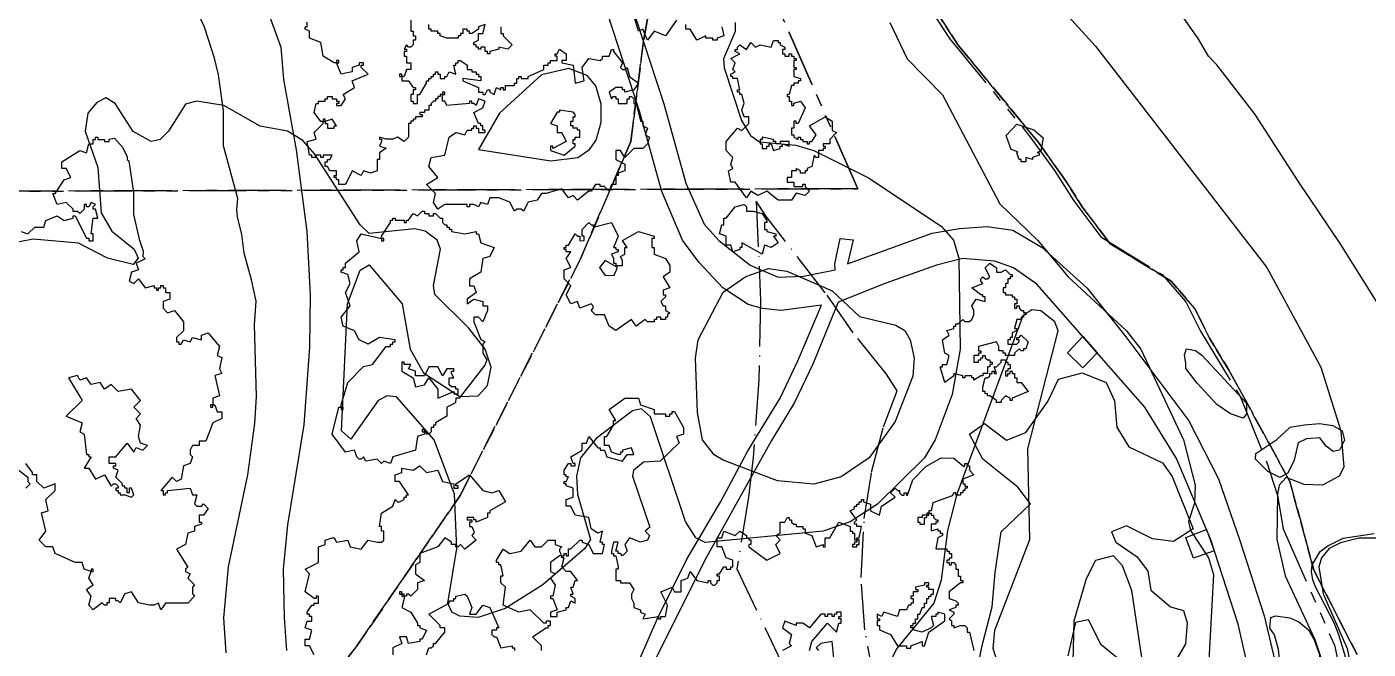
# Model space of a CAD drawing. Header units: metres. Extents: x -400 to 800, y -650 to 500.
# Drawn here: x 329.3 to 478.2, y -68.9 to 0.2 of the extents above; entities that cross this region are included whole.
import ezdxf

# ---------------------------------------------------------------- set-up
doc = ezdxf.new("R2010")
doc.units = ezdxf.units.M
doc.header["$LTSCALE"] = 2
for name, pattern in [('DASHDOT', [3.556, 2.54, -0.508, 0, -0.508]), ('DASHED', [1.524, 1.27, -0.254]), ('PHANTOM', [6.35, 3.175, -0.635, 0.635, -0.635, 0.635, -0.635])]:
    doc.linetypes.add(name, pattern=pattern)
for name, color, linetype in [('SITE-FLOOD-LIMIT', 5, 'DASHED'), ('SITE-PATH', 84, 'CONTINUOUS'), ('SITE-PROPERTY', 7, 'PHANTOM'), ('SITE-ROAD-GRAVEL', 32, 'CONTINUOUS'), ('SITE-SETBACK-WATER', 1, 'DASHDOT'), ('SITE-TREE-CANOPY', 94, 'CONTINUOUS'), ('SITE-WATER-EDGE', 5, 'CONTINUOUS'), ('TOPO-CONTOUR-MAJOR', 8, 'CONTINUOUS'), ('TOPO-CONTOUR-MINOR', 9, 'CONTINUOUS')]:
    doc.layers.add(name, color=color, linetype=linetype)

msp = doc.modelspace()

# ---------------------------------------------------------------- linework, layer by layer
at = {"layer": 'SITE-FLOOD-LIMIT'}
for points in [[(320.42, 91.24), (340.64, 84.31), (359.83, 74.33), (372.93, 63.38), (384.11, 60.21), (393.65, 52.22), (398.32, 45.24), (400.95, 36.79), (400.17, 23.25), (399.89, 10.32), (397.74, -1.33), (396.35, -12.48), (390.79, -25.46), (377.39, -51.82), (366.03, -68.36), (356.7, -80.63), (344.18, -95.54), (336.13, -104.65), (323.33, -128.88)], [(323.33, -128.88), (336.13, -104.65), (344.18, -95.54), (356.7, -80.63), (366.03, -68.36), (377.39, -51.82), (390.79, -25.46), (396.35, -12.48), (397.74, -1.33), (399.89, 10.32), (400.17, 23.25), (400.95, 36.79), (398.32, 45.24), (393.65, 52.22), (384.11, 60.21), (372.93, 63.38), (359.83, 74.33), (340.64, 84.31), (320.42, 91.24)], [(476.95, -69.48), (472.15, -60.12), (469.5, -50.27), (462.68, -37.81), (460.56, -34.33), (458.94, -31.04), (456.32, -28.02), (449.51, -23.83), (446.52, -19.85), (444.34, -16.47), (441.61, -12.64), (432.69, -1.81), (430.26, 1.92)], [(430.26, 1.92), (432.69, -1.81), (441.61, -12.64), (444.34, -16.47), (446.52, -19.85), (449.51, -23.83), (456.32, -28.02), (458.94, -31.04), (460.56, -34.33), (462.68, -37.81), (469.5, -50.27), (472.15, -60.12), (476.95, -69.48)]]:
    msp.add_lwpolyline(points, dxfattribs=at)
at = {"layer": 'SITE-PATH'}
for points in [[(396.13, -72.78), (399.25, -65.53), (402.55, -58.89), (406.34, -52.48), (409.31, -46.94), (412.93, -41), (414.87, -36.87), (417.5, -30.67), (413.04, -31.27), (410.97, -31.04), (409.35, -30.6), (406.54, -28.76), (403.88, -25.89), (402.06, -23.47), (399.79, -18.06), (397.32, -9.14), (391.38, 9.05)], [(393.99, 10.11), (400.01, -8.33), (402.45, -17.14), (404.49, -21.66), (406.11, -23.5), (409.59, -26.24), (412.71, -27.57), (415.51, -27.47), (419.02, -26.74), (418.99, -26.07), (419.58, -23.26), (421.03, -23.41), (420.39, -26.1), (429.8, -22.66), (432.83, -22.16), (435.9, -21.92), (438.74, -22.33), (441.99, -24.28), (447, -28.79), (451.28, -34.2), (458.27, -43.51), (461.56, -49.97), (463.94, -56.81), (466.65, -65.18), (468.88, -74.71)], [(466.23, -76.97), (463.74, -66.12), (460.71, -56.72), (456.92, -47.71), (453.38, -42), (441.39, -28.35), (438.81, -26.51), (436.73, -25.8), (433.17, -25.5), (430.28, -26.23), (424.66, -28.23), (419.36, -30.34), (416.55, -37.21), (414.52, -41.5), (411.95, -45.71), (404.55, -58.99), (398.39, -71.38)]]:
    msp.add_lwpolyline(points, dxfattribs=at)
at = {"layer": 'SITE-PROPERTY'}
for points in [[(326.12, 99.22), (330.79, 96.95), (340.13, 91.72), (344.69, 88.71), (355.1, 79.87), (365.42, 72.05), (377.87, 62.22), (382.33, 58.95), (385.4, 57.11), (389.32, 55.38), (413.9, -0.4), (421.55, -17.74), (283.84, -18.14)], [(326.12, 99.22), (330.79, 96.95), (340.13, 91.72), (344.69, 88.71), (355.1, 79.87), (365.42, 72.05), (377.87, 62.22), (382.33, 58.95), (385.4, 57.11), (389.32, 55.38), (413.9, -0.4), (421.55, -17.74), (283.84, -18.14)], [(283.84, -18.14), (421.55, -17.74), (389.32, 55.38)], [(429.26, 2.67), (431.7, -1.06), (440.61, -11.89), (443.35, -15.72), (445.52, -19.1), (448.51, -23.08), (455.32, -27.28), (457.94, -30.29), (459.56, -33.57), (464.01, -40.89), (466.93, -48.13), (468.1, -51.83), (468.74, -55.53), (474.43, -68.42), (474.96, -70.85)]]:
    msp.add_lwpolyline(points, dxfattribs=at)
at = {"layer": 'SITE-ROAD-GRAVEL'}
for points in [[(446.5, -37.64), (444.81, -35.95), (446.5, -34.17), (448.09, -35.97)], [(458.8, -58.78), (457.95, -56.48), (460.23, -55.58), (461.1, -57.96)]]:
    msp.add_lwpolyline(points, close=True, dxfattribs=at)
at = {"layer": 'SITE-SETBACK-WATER'}
msp.add_lwpolyline([(423.58, -73.54), (422.33, -66.74), (421.91, -60.93), (422.25, -54.36), (423.06, -49.22), (424.39, -44.19), (425.92, -40.18), (424.73, -38.33), (421.03, -33.74), (417.93, -29.3), (411.4, -20.86), (410.26, -19.13), (410.75, -30.18), (410.55, -38.96), (409.92, -47.58), (409.41, -51.98), (408.11, -59.96), (413.88, -72.07)], dxfattribs=at)
at = {"layer": 'SITE-TREE-CANOPY'}
for points in [[(401.43, 0.99), (400.18, -0.75), (398.93, -0.25), (398.18, -1.25), (397.68, -0.01), (397.18, -0.25), (396.68, 1.49)], [(371.93, 0.99), (371.93, -0.26), (372.18, -0.25), (372.18, -0.75), (372.43, -0.75), (372.43, -1.25), (372.18, -1.25), (372.18, -1.75), (371.93, -2.01), (371.68, -2.01), (371.43, -1.75), (371.18, -2.25), (371.43, -2.25), (371.43, -2.51), (371.18, -2.51), (371.18, -3.01), (371.43, -3.01), (371.43, -3.76), (371.93, -3.76), (371.93, -4.51), (371.43, -4.51), (371.18, -5.26), (370.93, -5.26), (370.93, -5.76), (371.68, -5.76), (372.18, -6.5), (372.43, -6.5), (372.43, -6.76), (372.18, -6.76), (372.18, -7.26), (371.93, -7.26), (371.93, -8), (372.18, -8), (372.18, -8.26), (372.68, -8.26), (372.68, -7.26), (372.93, -7.26), (373.68, -6), (373.68, -5.76), (373.93, -5.76), (373.93, -5.5), (374.18, -5.5), (374.18, -5.26), (374.43, -5.26), (374.43, -5), (374.68, -5), (374.68, -4.76), (374.93, -4.76), (374.93, -5), (375.18, -5), (375.18, -5.5), (375.68, -5.5), (375.68, -5.26), (375.93, -5.26), (376.18, -4.76), (376.93, -5), (376.68, -4.01), (376.93, -4.01), (376.93, -3.76), (377.18, -3.76), (377.18, -3.51), (377.43, -3.51), (378.18, -4.01), (378.18, -4.51), (378.68, -4.51), (378.68, -4.76), (379.18, -4.76), (379.18, -5), (379.43, -5), (379.43, -5.26), (379.68, -5.26), (379.68, -5.76), (377.68, -5.5), (377.68, -5.76), (379.43, -6.5), (379.43, -7), (379.93, -7), (379.93, -7.26), (380.18, -7.26), (380.43, -6.76), (380.68, -6.76), (380.68, -7), (381.18, -7.26), (381.43, -6.5), (381.93, -6.76), (381.93, -6.5), (382.18, -6.5), (382.18, -6.76), (382.43, -6.76), (382.43, -6.26), (383.43, -6.26), (383.43, -6), (383.68, -6), (383.68, -5.5), (383.93, -5.5), (383.93, -5.26), (384.18, -5.26), (384.18, -5.5), (384.93, -5.5), (384.93, -5.26), (386.68, -4.5), (386.68, -4.01), (387.18, -4.01), (387.18, -3.76), (387.43, -3.76), (387.43, -3.51), (388.18, -3.51), (388.18, -3.01), (387.93, -3.01), (387.93, -2.76), (388.18, -2.76), (388.43, -2.25), (389.18, -2.76), (389.18, -3.51), (388.68, -3.51), (388.68, -3.76), (389.93, -4.01), (390.18, -6), (391.18, -5.76), (390.93, -4.26), (391.68, -3.26), (392.93, -3.51), (393.18, -3.26), (393.18, -3.01), (393.93, -3.01), (394.18, -2.26), (394.43, -2.26), (394.43, -2.51), (395.43, -3.76), (395.18, -4.26), (395.43, -4.5), (395.68, -4.5), (395.93, -4.26), (396.18, -5.26), (397.18, -6), (396.68, -6.76), (395.68, -7.01), (395.68, -6.76), (395.43, -6.76), (395.43, -6.5), (394.68, -6.5), (393.93, -7.01), (394.18, -7.76), (394.43, -7.51), (394.68, -7.51), (394.68, -7.76), (394.93, -7.76), (394.93, -8.26), (395.93, -8.26), (395.93, -7.76), (396.18, -7.76), (396.18, -7.51), (396.43, -7.51), (396.68, -7.76), (396.68, -8.26), (396.93, -8.26), (397.43, -10.25), (397.68, -10.25), (397.68, -10.75), (398.18, -11.01), (397.93, -11.76), (398.43, -12.01), (398.18, -12.76), (397.68, -13.26), (396.68, -13.26), (395.68, -14.26), (395.18, -13.5), (394.68, -13.51), (394.68, -14.5), (395.68, -15), (395.68, -15.76), (394.93, -16), (394.93, -16.26), (394.68, -16.26), (394.68, -17.26), (394.18, -17.26), (393.93, -18.01), (393.43, -17.51), (392.93, -17.51), (392.93, -17.26), (392.43, -17.26), (391.93, -18.01), (391.68, -18.01), (390.43, -19.01), (389.93, -18.51), (389.43, -18.75), (388.68, -17.76), (386.93, -18.26), (386.43, -18.26), (385.93, -19.01), (384.93, -19.25), (384.43, -20.25), (384.18, -20.01), (383.68, -20.01), (383.43, -20.25), (382.93, -19.25), (381.68, -18.76), (380.68, -18.76), (380.43, -19.51), (379.68, -19.26), (379.43, -19.75), (378.93, -19.51), (378.43, -19.51), (378.43, -19.75), (378.18, -19.75), (378.18, -19.51), (375.68, -19.51), (374.93, -20.01), (374.43, -19.26), (374.68, -18.26), (373.68, -17.26), (374.93, -16.5), (373.93, -15.26), (374.18, -14.26), (375.68, -14.01), (376.18, -12.01), (376.93, -11.51), (377.93, -11.75), (378.18, -11.25), (378.68, -11.25), (378.68, -11.01), (378.93, -11.01), (378.93, -10.75), (379.18, -10.75), (379.18, -11.01), (379.43, -11.01), (379.43, -11.51), (380.18, -11.51), (380.18, -11.25), (379.93, -11.25), (379.93, -10.75), (379.68, -10.75), (379.68, -10.51), (379.43, -10.51), (378.93, -9.26), (379.93, -8.76), (380.18, -8.01), (379.43, -7.76), (379.18, -8.51), (378.93, -8.26), (378.68, -8.26), (378.68, -8.01), (378.43, -8.01), (378.43, -8.26), (375.93, -8.51), (375.68, -8.01), (375.43, -8.01), (375.43, -7.26), (375.18, -7.26), (375.18, -7.5), (374.93, -7.5), (374.93, -7.76), (374.68, -7.76), (374.68, -8.01), (374.43, -8.01), (374.18, -8.26), (374.18, -8.51), (373.93, -8.51), (373.93, -9.01), (373.43, -9.01), (373.43, -9.26), (372.93, -9.26), (372.93, -9.51), (373.18, -9.51), (373.18, -9.76), (372.43, -9.76), (372.43, -10.01), (372.18, -10.01), (372.18, -10.25), (371.93, -10.25), (371.93, -10.51), (371.68, -10.51), (371.68, -12.01), (371.18, -12.51), (370.43, -12.01), (369.93, -12.25), (369.18, -12.25), (368.43, -12.01), (368.43, -12.25), (368.68, -12.25), (368.68, -12.51), (368.43, -13.01), (369.18, -13.25), (368.43, -13.76), (368.43, -14.51), (368.18, -14.51), (368.18, -15.76), (367.43, -16), (366.68, -15.76), (366.43, -16.26), (365.43, -15.76), (364.68, -17.26), (363.93, -17.26), (363.93, -16.76), (363.68, -16.76), (363.68, -16.5), (363.43, -16.5), (363.43, -16.26), (363.68, -16.26), (363.68, -15.76), (362.93, -15.76), (362.68, -15.26), (362.43, -15.26), (362.43, -14.76), (362.68, -14.76), (362.68, -14.51), (362.93, -14.51), (363.18, -14.01), (362.18, -14.01), (362.18, -14.26), (361.93, -14.26), (361.93, -14.01), (361.43, -14.01), (361.43, -14.26), (360.93, -14.26), (360.93, -14.01), (360.68, -14.01), (360.43, -12.51), (361.43, -12.25), (361.18, -11.51), (362.18, -10.51), (362.18, -10.26), (361.93, -10.26), (361.18, -9.26), (361.43, -8.26), (361.68, -8.26), (361.68, -8), (362.43, -8), (362.43, -7.76), (362.68, -7.76), (362.68, -7.5), (363.18, -7.5), (363.18, -7.76), (363.68, -7.76), (363.68, -8), (363.93, -8), (363.93, -8.26), (363.68, -8.26), (363.68, -8.5), (364.18, -8.5), (364.68, -7.76), (364.43, -7.26), (365.68, -6.5), (365.43, -5.76), (367.18, -5.01), (366.43, -4.26), (366.43, -4.01), (366.68, -4.01), (366.68, -3.76), (366.18, -3.76), (366.18, -4.01), (365.43, -4.26), (365.43, -4.76), (364.18, -5.01), (363.68, -3.75), (363.43, -3.75), (362.18, -3.01), (361.93, -1.51), (360.68, -1.01), (360.68, -0.26), (360.18, -0.01), (360.18, 0.24), (360.43, 0.24), (360.43, 0.74)], [(381.93, 0.25), (381.93, -0.51), (382.18, -0.51), (382.18, -0.75), (383.18, -1.75), (382.68, -2.25), (381.68, -2.01), (381.68, -2.25), (380.68, -2.51), (380.68, -2.75), (380.43, -2.75), (380.43, -2.51), (380.18, -2.51), (380.18, -2.01), (379.68, -2.01), (379.68, -2.25), (379.43, -2.25), (379.43, -2.01), (379.18, -2.01), (379.18, -1.75), (378.93, -1.75), (378.93, -1.51), (379.43, -1.25), (379.43, -0.51), (379.93, -0.51), (380.18, 0.49), (379.43, 0.24), (379.43, -0.01), (378.68, -0.51), (378.43, -0.51), (378.43, -0.25), (378.18, -0.25), (378.18, -0.01), (377.68, -0.01), (377.68, -0.51), (377.43, -0.51), (377.43, -0.75), (377.18, -0.75), (377.18, -1.01), (375.93, -1.01), (375.18, -0.75), (375.18, -0.51), (374.93, -0.51), (374.93, -0.25), (374.18, -0.25), (374.18, -0.01), (373.93, -0.01), (373.93, 0.49)], [(406.43, 0.25), (406.68, -0.75), (405.93, -1.01), (405.93, -1.25), (405.43, -1.25), (405.43, -1.01), (404.68, -1.01), (404.68, -0.75), (403.68, -1.25), (402.93, -0.01), (402.43, -0.01), (402.43, 0.49)], [(328.68, -22.51), (329.43, -22.75), (330.18, -22.01), (331.18, -22.01), (331.43, -21.26), (332.68, -20.76), (333.43, -21.26), (334.43, -21.01), (334.43, -20.76), (334.68, -20.76), (335.93, -23.25), (336.18, -23.25), (336.18, -23.51), (336.68, -23.51), (336.68, -22.75), (336.43, -22.75), (336.68, -21.01), (337.18, -21.01), (336.93, -20), (336.68, -20), (336.68, -19.76), (336.93, -19.5), (336.43, -19.26), (336.18, -19.76), (335.93, -19.76), (335.93, -19.5), (335.68, -19.5), (335.68, -20), (335.18, -20.51), (334.93, -20.26), (334.43, -20.26), (334.43, -20), (333.68, -19.26), (332.68, -19.5), (332.18, -18.26), (332.43, -18.26), (333.43, -16.76), (334.18, -16.51), (333.68, -15.51), (333.18, -15.51), (333.18, -14.75), (335.18, -13.51), (335.93, -13.75), (336.18, -12.75), (336.68, -12.75), (336.68, -12.26), (336.93, -12.26), (336.93, -12.01), (337.18, -12.01), (337.18, -12.26), (337.93, -12.26), (337.93, -12.51), (338.43, -12.51), (338.43, -12.25), (339.03, -12.14), (339.93, -13.11), (340.44, -14.2), (340.43, -14.51), (340.61, -14.65), (341.13, -18.15), (341.16, -20.62), (341.76, -23.36), (342.21, -24.69), (342.18, -25.26), (342.43, -25.51), (341.43, -26.01), (341.68, -26.76), (340.93, -27), (340.68, -28), (341.18, -28.26), (341.68, -27.76), (342.43, -28.76), (343.43, -28.5), (343.43, -28.76), (343.68, -28.76), (343.68, -29), (343.93, -29), (343.93, -28.76), (344.18, -28.76), (344.18, -28.5), (344.43, -28.5), (344.43, -28.76), (344.68, -28.76), (344.68, -29.26), (345.18, -29.26), (345.18, -30.01), (344.43, -30.26), (344.43, -31.01), (344.93, -31.51), (345.68, -31.26), (346.68, -32.51), (346.68, -33.51), (345.93, -34.25), (345.93, -34.76), (346.18, -34.76), (346.18, -35.01), (346.43, -35.01), (346.68, -34.51), (347.43, -34.76), (347.68, -34.26), (348.68, -34.51), (348.68, -34.01), (349.43, -33.75), (350.68, -35.26), (350.43, -36.26), (350.93, -36.5), (350.68, -37.76), (350.93, -38.26), (350.18, -38.5), (350.68, -40.75), (349.93, -41.01), (349.93, -41.75), (350.18, -41.75), (350.43, -42.51), (350.93, -42.51), (350.93, -43.25), (349.93, -43.75), (349.18, -45.76), (348.43, -45.76), (348.43, -46.26), (347.68, -46.26), (347.43, -46.76), (347.43, -47.26), (347.68, -47.5), (347.43, -48.26), (346.68, -48.5), (346.43, -50.01), (345.93, -50.26), (345.43, -49.76), (344.18, -51.25), (344.43, -51.25), (344.43, -51.75), (344.68, -51.75), (344.68, -51.51), (344.93, -51.51), (344.93, -51.25), (347.43, -51.01), (347.68, -51.75), (348.18, -51.75), (347.93, -52.75), (348.18, -53.01), (348.68, -53.01), (348.93, -52.75), (349.43, -53.25), (348.93, -54.01), (348.43, -54.01), (348.43, -54.76), (348.68, -54.76), (348.68, -55.01), (347.93, -55.26), (347.93, -55.76), (347.18, -56), (346.93, -57.26), (345.93, -57.76), (347.18, -59.76), (346.93, -60.01), (346.93, -60.26), (347.43, -60.51), (347.18, -61.01), (347.93, -61.75), (347.68, -62.01), (347.68, -62.75), (347.93, -63.01), (347.18, -63.76), (344.68, -63.76), (344.18, -64.51), (343.93, -63.76), (343.43, -64.01), (342.93, -64.01), (341.68, -63.75), (340.93, -62.51), (340.18, -62.75), (339.68, -63.75), (339.43, -63.51), (339.18, -63.51), (339.18, -63.25), (338.43, -63.25), (338.43, -63.75), (338.18, -63.75), (338.18, -64.01), (337.93, -64.01), (337.68, -63.75), (336.68, -64.51), (336.18, -64.01), (336.43, -63.01), (335.93, -62.25), (336.68, -61.75), (336.18, -61.01), (336.43, -60.26), (335.68, -60.01), (335.43, -59.26), (334.68, -59.26), (332.43, -58.26), (332.18, -57.5), (331.43, -57.5), (330.68, -56.76), (331.43, -55.76), (330.93, -53.75), (331.68, -53.51), (331.43, -52.25), (332.43, -51.26), (332.43, -50.51), (331.18, -51.01), (330.43, -50.26), (330.43, -49.5), (329.93, -49.5), (329.93, -49.26), (329.18, -48.26)], [(434.74, -71.46), (435.33, -68.48), (436.46, -64.18), (436.79, -60.35), (437.45, -55.85), (440.69, -52.74), (439.3, -50.89), (435.4, -47.78), (433.95, -45.01), (435.6, -43.81), (438.05, -45.66), (440.17, -44.81), (442.61, -41.36), (443.8, -38.91), (446.45, -38.19), (449.1, -39.25), (450.02, -41.29), (450.28, -44.21), (451.61, -46.39), (455.37, -48.18), (456.43, -49.7), (458.75, -55.52), (456.57, -56.91), (454.25, -56.64), (451.34, -55.19), (449.69, -55.85), (450.16, -56.98), (452.53, -58.62), (453.73, -60.21), (454.05, -62.33), (456.24, -64.19), (457.7, -64.59), (458.09, -65.97), (457.89, -68.29), (456.7, -70.4)], [(386.43, -69.01), (386.43, -68.51), (385.43, -67.51), (386.93, -66.51), (387.18, -66.51), (387.18, -66.26), (387.43, -66.26), (387.43, -65.76), (386.93, -65.76), (386.93, -66.01), (386.68, -66.01), (385.18, -64.5), (383.93, -64.76), (382.18, -64), (382.43, -62.01), (381.93, -61.51), (381.93, -60.75), (382.18, -60.75), (381.93, -59.51), (381.68, -59.51), (381.68, -59.25), (381.43, -59.25), (381.43, -59.01), (382.18, -57.76), (382.93, -58.25), (384.18, -58.01), (385.18, -56.76), (385.68, -57.51), (386.43, -57.51), (387.18, -56.76), (387.93, -56.76), (387.93, -57.26), (388.68, -57.51), (388.43, -57.76), (388.43, -58.01), (388.68, -58.51), (388.93, -58.51), (388.93, -58.25), (389.18, -58.25), (389.18, -58.51), (389.43, -58.51), (389.43, -57.75), (389.68, -57.75), (390.68, -56.76), (390.93, -56.76), (390.93, -57.01), (391.68, -57.26), (392.18, -58.25), (393.18, -58.25), (393.43, -57.26), (393.18, -57.26), (393.18, -57.01), (392.93, -57.01), (393.18, -55.76), (392.68, -56.01), (391.93, -55.5), (391.68, -54.26), (390.18, -54), (389.68, -53), (389.18, -53), (389.18, -52.26), (389.93, -52.01), (389.93, -51.01), (389.18, -50.75), (389.18, -50.51), (388.93, -50.51), (388.93, -50.25), (389.18, -50.25), (389.43, -49.75), (389.18, -49.75), (389.18, -49.51), (388.93, -49.51), (388.93, -49.01), (389.43, -48.25), (389.68, -48.25), (389.68, -48.51), (390.18, -48.51), (390.18, -48.25), (389.93, -48.25), (389.68, -47.51), (390.93, -46.76), (390.93, -46), (391.43, -46), (391.68, -45.26), (392.68, -46.51), (392.93, -46.51), (392.93, -46.76), (393.43, -46.76), (393.68, -47.51), (395.43, -48.01), (395.93, -47.26), (396.68, -47.26), (396.43, -46.51), (395.43, -46.76), (395.43, -47.01), (395.18, -47.01), (395.18, -47.26), (394.93, -47.26), (394.18, -47.01), (393.93, -46.26), (393.43, -46.26), (393.43, -45.26), (393.68, -45.26), (394.43, -44), (394.43, -43.5), (394.68, -43.5), (393.93, -42.26), (395.68, -41.01), (397.18, -41.01), (397.43, -41.76), (398.93, -42.26), (398.93, -42.76), (400.18, -42.76), (400.18, -43), (400.68, -43), (400.68, -42.76), (400.93, -42.76), (400.93, -42.5), (401.18, -42.5), (402.18, -44.26), (402.18, -45), (401.43, -45.26), (401.72, -45.97), (399.6, -48), (397.74, -48.12), (396.63, -49.05), (396.51, -49.66), (398.47, -55.32), (397.93, -55.76), (398.43, -56.26), (398.18, -56.76), (397.43, -57.01), (396.18, -56.51), (395.68, -57.26), (395.93, -58.01), (395.43, -58.51), (395.18, -58.25), (394.93, -58.25), (394.93, -58.01), (394.68, -58.01), (394.93, -57.01), (394.43, -57.01), (394.18, -58.01), (394.18, -58.25), (394.43, -58.25), (394.43, -58.51), (394.68, -58.51), (394.93, -59.75), (394.93, -60.01), (394.68, -60.01), (394.68, -61.26), (395.18, -61.26), (395.18, -61.51), (396.18, -61.51), (396.68, -62.26), (396.43, -62.76), (396.43, -63.26), (396.68, -63.76), (396.68, -64.26), (397.43, -64.5), (397.43, -64.76), (397.93, -65), (397.68, -65.51), (399.43, -65.26), (399.43, -65.51), (399.68, -65.51), (399.68, -65.26), (400.18, -65.26), (400.43, -64), (399.68, -62.5), (400.93, -62), (401.18, -62.5), (401.93, -62.5), (401.93, -61.26), (402.68, -61.01), (402.93, -60.26), (403.68, -61.26), (404.93, -61.51), (404.93, -61.26), (405.18, -61.26), (405.18, -61.51), (405.43, -61.76), (405.68, -61.76), (405.93, -61.51), (405.93, -61.26), (406.18, -61.26), (406.18, -60.76), (405.93, -60.76), (405.93, -60.51), (406.18, -60.51), (406.68, -59.75), (406.93, -59.75), (406.93, -60.01), (407.43, -60.01), (407.43, -59.75), (407.68, -59.75), (407.68, -59.01), (406.93, -58.75), (406.43, -57.51), (405.93, -57.51), (405.93, -56.51), (406.43, -56.51), (406.68, -55.76), (407.93, -56.26), (408.43, -55.76), (409.18, -56.26), (409.18, -56.51), (409.43, -56.51), (409.43, -56.75), (409.68, -56.75), (409.68, -57.25), (409.43, -57.25), (409.43, -57.51), (411.43, -59.01), (412.93, -58.25), (412.43, -57.25), (412.93, -56.75), (412.43, -56.26), (412.93, -56.01), (412.93, -54.76), (413.43, -54.76), (413.68, -54.26), (413.93, -54.26), (413.93, -54.5), (414.18, -54.5), (414.18, -54.76), (414.43, -55.01), (414.68, -55.01), (414.68, -55.26), (415.43, -55.26), (415.43, -55.51), (415.68, -55.51), (415.68, -56.01), (416.43, -56.25), (416.93, -57.51), (417.68, -57.25), (417.68, -57.51), (417.93, -57.51), (417.93, -56.51), (418.43, -56.51), (419.43, -54.76), (420.68, -55.26), (420.68, -55.76), (420.93, -55.76), (420.93, -56.01), (421.18, -56.01), (421.18, -56.75), (421.43, -56.75), (421.43, -56.51), (421.68, -56.51), (421.93, -55.26), (421.43, -55.26), (421.43, -55.01), (421.18, -55.01), (421.18, -54.76), (421.43, -54.51), (420.68, -53.5), (421.18, -53.26), (421.18, -53), (421.43, -53), (421.43, -52.76), (421.68, -52.76), (421.68, -52.5), (421.93, -52.5), (421.93, -52.26), (422.18, -52.26), (422.18, -52.5), (422.93, -52.76), (422.93, -53.5), (423.93, -54.01), (424.18, -53), (425.68, -52), (425.18, -51.5), (425.68, -51), (425.93, -51.26), (426.18, -51.26), (426.18, -51.5), (426.43, -51.76), (426.68, -51.76), (426.68, -51.5), (426.93, -51.5), (426.93, -51.76), (427.05, -51.76), (427.63, -50.09), (429.08, -48.59), (430.77, -47.64), (432.21, -47.65), (433.29, -48.58), (433.43, -48.51), (433.43, -48.25), (433.68, -48.25), (433.68, -48.51), (433.93, -48.51), (433.93, -49.01), (434.43, -49.51), (433.18, -50.01), (433.18, -50.5), (433.43, -50.5), (433.43, -50.76), (433.68, -50.76), (433.68, -51), (433.43, -51), (433.43, -51.26), (433.18, -51.26), (433.18, -51.5), (432.93, -51.5), (432.93, -51.76), (432.43, -51.76), (432.43, -51.5), (432.19, -51.5), (432.01, -51.84), (429.88, -52.64), (429.68, -53.5), (429.43, -53.5), (429.43, -53.76), (429.68, -53.76), (429.68, -54.01), (429.93, -54.01), (429.93, -54.26), (430.18, -54.51), (430.43, -54.51), (430.43, -54.76), (430.18, -54.76), (430.18, -55.01), (429.68, -55.01), (429.68, -55.75), (430.43, -55.51), (430.43, -55.75), (430.68, -55.75), (430.68, -56.01), (430.93, -56.01), (430.93, -56.25), (430.43, -56.51), (430.18, -57.75), (431.43, -57.75), (431.43, -58.01), (431.68, -58.01), (431.68, -58.25), (431.93, -58.25), (431.93, -58.76), (431.68, -58.76), (431.68, -59.01), (431.43, -59.01), (431.43, -59.26), (431.68, -59.26), (431.68, -59.51), (431.93, -59.51), (431.93, -59.26), (432.18, -59.26), (432.43, -59.51), (432.43, -60.01), (432.68, -60.01), (432.68, -60.76), (432.93, -60.76), (432.93, -61.26), (433.18, -61.26), (433.18, -61.5), (432.93, -61.5), (431.68, -62.5), (431.68, -63.26), (432.43, -63.51), (432.68, -63.76), (432.68, -64.01), (432.43, -64.01), (432.43, -64.26), (431.68, -64.51), (432.18, -64.76), (432.18, -65.01), (431.68, -65.51), (431.93, -65.75), (431.93, -66.25), (432.18, -66.25), (432.18, -66.51), (432.93, -66.25), (433.43, -66.25), (433.68, -66.51), (433.68, -67.01), (433.93, -67.01), (434.43, -69.01)], [(328.43, -49), (329.43, -49.76), (329.43, -50.26), (329.68, -50.51), (329.18, -51.01)], [(361.18, -69.51), (360.68, -68.51), (360.18, -68.51), (360.18, -67.76), (360.68, -67.76), (360.93, -66.76), (360.18, -66.5), (360.43, -65.76), (360.93, -65.76), (360.93, -65.26), (360.68, -65.26), (360.68, -65), (360.43, -65), (360.43, -64.76), (360.93, -64.01), (361.18, -64.01), (361.18, -63.76), (361.68, -63.76), (361.68, -63.01), (361.43, -63.01), (361.43, -63.26), (361.18, -63.26), (360.18, -62.51), (360.68, -60.51), (360.18, -60.01), (361.68, -59.26), (361.68, -57.5), (362.43, -57.26), (362.43, -56.76), (363.18, -56.5), (363.43, -56.5), (363.68, -57), (364.93, -56.76), (365.18, -57.51), (366.43, -57.76), (367.18, -56.76), (368.18, -57), (368.68, -57), (368.93, -56.76), (368.93, -55.76), (368.68, -55.76), (368.68, -55.26), (368.43, -55.26), (368.68, -53.76), (369.93, -53.01), (370.18, -52.26), (370.43, -52.51), (370.68, -52.51), (371.18, -52.26), (371.18, -52.01), (371.43, -52.01), (371.43, -51.75), (371.68, -51.75), (370.68, -50.25), (370.18, -50.25), (370.18, -49.51), (370.93, -49.25), (370.93, -48.76), (372.18, -49.01), (372.93, -48.51), (373.68, -49.25), (374.93, -49.01), (375.43, -50.25), (376.68, -50.51), (376.68, -51.01), (377.18, -51.01), (377.18, -50.75), (376.93, -50.75), (376.93, -50.51), (378.43, -49.51), (379.93, -51.25), (380.93, -51.51), (381.68, -51.25), (382.43, -52.51), (380.68, -53.5), (380.68, -53.76), (380.43, -53.76), (380.43, -54.26), (379.18, -54.76), (379.18, -54.5), (378.93, -54.5), (378.93, -54.26), (378.18, -54.26), (378.18, -54.5), (378.68, -54.5), (378.68, -54.76), (378.43, -54.76), (378.43, -55.26), (378.68, -55.26), (378.93, -55.76), (378.93, -56), (378.68, -56.26), (379.18, -56.76), (377.93, -57.76), (377.43, -57.26), (377.18, -57.51), (376.93, -57.51), (376.93, -57.26), (376.43, -57.26), (376.43, -57.01), (375.68, -56.5), (374.93, -57.51), (372.93, -58.26), (372.93, -59.25), (372.43, -59.51), (372.43, -60.51), (373.43, -61.25), (372.68, -61.51), (372.68, -62.26), (371.93, -63.01), (371.68, -62.76), (371.43, -62.76), (371.43, -63.01), (371.18, -63.01), (371.18, -63.26), (370.93, -64.26), (371.93, -64.76), (372.68, -66), (372.68, -66.26), (372.93, -66.26), (372.93, -66.5), (373.68, -66.76), (373.18, -67.76), (372.93, -67.76), (372.93, -68.01), (371.68, -68.26), (371.43, -67.51), (370.68, -67.51), (370.93, -68.26), (369.93, -68.75), (369.93, -69.51)], [(373.68, -69.51), (373.93, -68.75), (374.18, -68.75), (374.43, -68.51), (374.43, -68.26), (374.68, -68.26), (375.68, -67.01), (375.68, -66.5), (375.18, -66.5), (375.18, -66.26), (373.93, -65), (376.18, -63.76), (376.18, -63.5), (376.68, -63.5), (376.68, -63.26), (376.93, -63.26), (376.93, -63.01), (377.93, -62.76), (378.18, -63.01), (378.68, -64.26), (378.43, -65), (379.18, -65), (379.93, -64), (380.68, -64.26), (381.68, -66.51), (381.43, -66.51), (381.43, -66.76), (380.93, -66.76), (380.93, -67.26), (381.18, -67.51), (381.43, -67.51), (381.93, -68.75), (383.18, -68.51), (383.18, -68.75), (383.43, -68.75), (383.43, -69.01)], [(416.18, -69.01), (416.43, -68.01), (418.18, -66.01), (419.18, -67.01), (419.43, -66.01), (419.68, -66.01), (419.68, -65.51), (419.43, -65.51), (419.43, -65.26), (419.68, -65.26), (419.68, -64.76), (419.18, -64.76), (419.18, -65.01), (418.93, -65.01), (418.93, -65.26), (418.68, -65.26), (418.68, -65.01), (418.18, -65.01), (418.18, -65.26), (417.93, -65.26), (417.93, -65.01), (417.43, -65.01), (416.18, -66.51), (415.43, -66.01), (414.68, -66.01), (414.68, -66.25), (413.43, -65.76), (413.18, -66.51), (414.18, -67.25), (413.93, -68.25), (414.18, -68.51), (413.18, -69.01)], [(450.35, -69.87), (448.53, -68.41), (447.15, -65.64), (445.69, -65.91), (444.83, -69.61)], [(418.93, -70.26), (418.68, -68.01), (417.43, -68.25), (416.93, -68.75), (417.18, -69.01)]]:
    msp.add_lwpolyline(points, dxfattribs=at)
for points in [[(412.68, -1.51), (412.93, -1.51), (412.93, -1.76), (413.43, -2.01), (413.43, -2.26), (413.18, -2.26), (413.18, -2.76), (413.43, -2.76), (413.43, -3), (413.93, -3), (413.93, -2.76), (414.18, -2.76), (414.18, -3), (414.43, -3), (414.43, -3.26), (414.68, -3.26), (414.68, -3.5), (414.43, -3.5), (414.43, -4.26), (414.68, -4.26), (414.68, -4.5), (414.43, -4.5), (414.43, -5.26), (415.18, -5.5), (415.18, -5.76), (414.93, -5.76), (414.93, -6.01), (414.43, -6.01), (414.43, -6.26), (414.18, -6.26), (413.93, -7.26), (413.68, -7.26), (413.68, -7.51), (413.93, -7.51), (413.93, -8.01), (414.18, -8.01), (414.18, -8.51), (414.43, -8.51), (414.43, -8.25), (415.18, -8.01), (415.68, -8.75), (414.93, -10.51), (414.68, -10.51), (414.68, -10.25), (414.43, -10.25), (414.43, -11.01), (414.18, -11.01), (414.18, -11.76), (414.43, -11.76), (414.43, -12.01), (414.93, -12.26), (414.93, -12.01), (415.18, -12.01), (415.18, -12.26), (415.43, -12.26), (415.43, -12.5), (415.93, -12.5), (415.93, -12.76), (416.18, -12.76), (416.18, -12.5), (416.43, -12.5), (416.93, -11.76), (416.18, -10.76), (417.93, -9.75), (418.68, -10.25), (418.68, -11.26), (419.18, -11.51), (418.43, -12.26), (418.43, -12.76), (417.68, -12.76), (417.68, -13), (417.93, -13), (417.93, -13.26), (417.68, -13.26), (417.68, -13.5), (417.18, -13.5), (417.18, -14.26), (416.93, -14.26), (416.68, -14), (416.43, -15.26), (415.93, -15.51), (415.93, -15.76), (415.68, -15.76), (415.68, -16.01), (415.18, -16.01), (415.18, -15.76), (414.68, -15.51), (414.68, -15.76), (414.18, -15.76), (414.18, -16.51), (413.68, -16.51), (413.68, -17.01), (414.43, -17.01), (414.43, -17.51), (415.43, -17.51), (415.43, -17.25), (415.68, -17.25), (415.68, -17.51), (416.18, -18.01), (415.68, -18.51), (414.68, -18.25), (414.18, -19.01), (412.68, -19.01), (411.43, -18.01), (410.43, -18.51), (409.68, -18.01), (409.18, -18.75), (407.93, -17.01), (407.43, -17.01), (407.18, -15.76), (407.68, -15.5), (407.43, -15), (407.68, -14.26), (406.93, -13.5), (406.93, -12.51), (408.18, -11.01), (408.68, -11.26), (409.43, -10.51), (409.43, -9.75), (408.93, -9.75), (408.68, -9.01), (408.93, -8.25), (408.68, -7.26), (408.43, -7.26), (408.43, -7.01), (408.18, -7.01), (408.18, -6.76), (408.43, -6.76), (408.18, -5.5), (407.68, -5.5), (407.68, -5.26), (407.43, -5.26), (407.43, -5), (407.93, -4.76), (407.68, -4.5), (407.93, -3.76), (407.43, -3.26), (408.43, -2.76), (407.93, -2.51), (407.93, -2.26), (408.18, -2.26), (408.18, -2.01), (408.43, -1.76), (409.18, -2.26), (409.68, -1.51), (410.18, -2.01), (410.68, -1.76), (411.93, -2.01), (412.18, -1.26), (412.68, -1.26)], [(363.93, -3.75), (363.93, -3.51), (363.68, -3.51), (363.68, -3.75)], [(370.93, -5.01), (370.68, -5.01), (370.68, -5.26), (370.93, -5.26)], [(375.68, -7.26), (375.68, -7), (375.43, -7), (375.43, -7.26)], [(362.43, -10.26), (362.43, -10.01), (362.18, -10.01), (362.18, -10.26)], [(362.43, -10.51), (362.68, -10.51), (362.68, -11.01), (363.43, -11.01), (363.43, -10.75), (363.68, -10.75), (363.18, -10.01), (362.43, -10.26)], [(388.18, -10.75), (388.18, -11.51), (388.68, -11.51), (389.18, -12.51), (387.68, -13.26), (387.68, -13.01), (387.43, -13.01), (387.43, -13.51), (388.93, -14), (390.18, -13.01), (390.18, -12.76), (389.93, -12.76), (389.93, -12.26), (390.18, -12.26), (390.18, -12.01), (390.68, -12.01), (390.68, -11.25), (390.43, -11.25), (390.43, -11.01), (389.93, -11.01), (389.93, -10.75), (389.68, -10.75), (389.68, -10.25), (389.93, -10.25), (389.93, -9.75), (390.18, -9.75), (390.18, -9.51), (389.93, -9.25), (388.43, -9.01), (388.43, -9.25), (388.18, -9.25), (387.43, -10.51)], [(438.56, -13.4), (438.02, -11.84), (439.19, -10.58), (441.08, -11.21), (442.1, -12.08), (441.86, -13.57), (441.43, -13.7), (441.68, -13.76), (441.68, -14), (440.93, -14.26), (440.93, -14.51), (440.18, -14.26), (440.18, -14.76), (439.68, -14.76), (439.68, -14.51), (439.43, -14.51), (439.18, -13.76), (439.29, -13.65)], [(410.68, -12.76), (410.93, -12.76), (410.93, -13.26), (411.43, -13.26), (411.43, -13), (411.68, -13), (411.68, -12.76), (411.93, -12.76), (412.18, -13.5), (412.93, -13.26), (412.93, -13), (413.18, -13), (413.18, -12.76), (413.93, -13), (413.93, -12.5), (412.93, -12.5), (412.93, -12.76), (412.43, -12.76), (412.43, -12.5), (412.18, -12.5), (412.18, -12.26), (410.93, -12.01), (410.93, -12.26), (410.68, -12.26)], [(364.18, -41.75), (364.93, -39.26), (366.68, -37.5), (367.68, -37.26), (369.18, -35.26), (369.68, -35.26), (369.68, -35), (369.93, -35), (369.93, -34.76), (370.18, -34.76), (370.18, -34.51), (368.43, -34.26), (367.18, -35), (366.18, -34.51), (365.68, -33.51), (364.43, -33.01), (364.18, -32.01), (365.18, -30.75), (364.68, -29.26), (365.18, -28.26), (364.93, -27.26), (364.18, -27), (364.18, -26.76), (364.43, -26.76), (364.43, -26.5), (364.68, -26.5), (364.68, -26), (366.18, -24.76), (365.93, -23.51), (366.43, -22.75), (368.68, -23.26), (368.68, -23.01), (369.68, -21.51), (369.68, -21.25), (369.93, -21.25), (369.93, -21.01), (370.18, -21.01), (370.18, -21.25), (371.18, -21.25), (371.18, -21.51), (371.43, -21.51), (371.43, -21.25), (371.68, -21.25), (372.18, -20.51), (372.68, -20.75), (373.18, -20.25), (373.43, -20.25), (373.43, -20.51), (373.93, -20.51), (373.93, -20.75), (374.43, -20.75), (374.43, -20.51), (374.68, -20.51), (375.18, -21.01), (375.43, -21.01), (375.43, -21.51), (375.68, -21.75), (375.93, -21.75), (375.93, -22.01), (376.18, -22.01), (376.18, -22.25), (376.43, -22.25), (376.43, -22.51), (377.93, -22.76), (379.18, -22.51), (379.18, -22.76), (379.43, -22.76), (379.68, -23.76), (381.18, -24.26), (380.68, -25.26), (379.93, -25.5), (379.68, -27), (378.43, -27.76), (378.43, -28.51), (378.93, -28.51), (379.18, -29.25), (378.18, -30.01), (378.18, -30.51), (378.93, -30.01), (379.93, -30.25), (379.93, -30.75), (380.43, -30.75), (380.43, -31.25), (379.93, -32.51), (379.43, -32.01), (378.93, -32.01), (378.93, -32.51), (379.68, -34.5), (380.18, -34.76), (379.93, -35), (379.93, -36), (380.35, -36.76), (380.15, -37.35), (377.3, -41.01), (376.93, -41.01), (376.9, -41.52), (375.93, -42.01), (375.93, -43.01), (374.68, -43.76), (374.68, -44.01), (374.43, -44.01), (374.43, -44.26), (374.18, -44.26), (374.18, -44.76), (373.93, -45), (373.68, -45), (373.68, -44.76), (373.43, -44.76), (373.43, -45), (372.68, -45.26), (372.43, -46.76), (369.93, -47.51), (369.68, -48.26), (368.93, -48.01), (368.68, -48.26), (368.18, -47.76), (366.93, -48.01), (366.68, -47.5), (366.43, -47.76), (366.18, -47.76), (365.93, -47.5), (365.68, -46.76), (364.68, -47), (363.18, -45), (363.93, -42.01), (364.18, -42.01)], [(409.18, -20.25), (409.93, -20.25), (410.93, -20.51), (411.43, -21.26), (411.43, -21.51), (411.18, -21.51), (411.18, -22.26), (411.43, -22.26), (411.43, -22.5), (412.43, -22.76), (412.43, -23), (412.18, -23), (412.68, -23.76), (411.93, -24.26), (411.18, -24), (410.93, -25), (408.68, -23.76), (408.68, -24.26), (408.43, -24.26), (408.43, -24.5), (407.68, -24.76), (407.43, -24), (406.93, -24), (406.93, -23), (406.18, -22.76), (406.43, -21.76), (406.68, -21.76), (406.68, -21.01), (406.93, -21.01), (407.93, -19.75), (408.93, -19.51), (409.18, -19.75)], [(394.93, -23.01), (394.43, -24.26), (394.68, -24.26), (394.68, -24.5), (394.93, -24.5), (394.93, -24.76), (394.18, -25), (394.43, -25.5), (394.43, -26), (394.68, -26), (394.68, -26.26), (395.43, -26.26), (395.43, -25.76), (395.18, -25.26), (395.68, -25), (395.68, -24.26), (395.93, -24.26), (395.43, -23.5), (397.18, -22.51), (398.93, -23.01), (398.93, -23.26), (398.68, -23.26), (398.68, -24.26), (398.93, -24.26), (398.93, -25), (400.18, -25.5), (400.68, -26.26), (400.68, -27.01), (399.93, -27.51), (400.68, -28.75), (399.93, -29.01), (399.93, -29.51), (400.18, -29.51), (400.18, -29.75), (399.68, -30.25), (399.93, -30.75), (400.18, -30.75), (400.18, -31.26), (400.68, -31.51), (400.43, -31.76), (400.43, -32.01), (400.18, -32.01), (400.18, -32.26), (399.68, -32.26), (399.68, -32.01), (399.18, -32.01), (399.18, -32.26), (398.93, -32.26), (398.93, -32.51), (398.18, -32.51), (397.93, -32.26), (396.93, -33), (396.43, -32.26), (394.68, -33.5), (393.93, -33.01), (393.43, -31.76), (392.43, -31.76), (391.93, -31.25), (392.18, -31.01), (392.18, -30.75), (391.93, -30.51), (390.68, -31.01), (390.43, -30.25), (389.68, -30.51), (389.18, -29.51), (389.68, -28.51), (388.93, -27.76), (388.93, -26.76), (389.68, -26.5), (389.18, -25.5), (389.68, -24.76), (389.18, -24.76), (389.18, -24.5), (388.93, -24.5), (388.93, -24.26), (389.18, -24.26), (389.18, -24), (389.43, -24), (390.18, -22.76), (390.43, -23.01), (390.68, -23.01), (390.68, -23.51), (391.18, -23.5), (391.18, -23.01), (390.93, -23.01), (390.93, -22.26), (391.68, -21.51), (391.93, -21.76), (392.18, -21.76), (392.18, -22.01), (394.18, -21.51)], [(368.68, -23.51), (368.93, -23.51), (368.93, -23.26), (368.68, -23.26)], [(436.93, -27.01), (437.43, -27.01), (437.93, -26.75), (438.43, -27.25), (438.68, -27.25), (438.68, -27.51), (438.43, -27.51), (438.43, -27.75), (438.18, -27.75), (438.18, -28.25), (437.93, -28.25), (437.93, -28.75), (437.68, -28.75), (437.68, -29.26), (437.93, -29.26), (437.93, -29.51), (438.68, -29.51), (438.68, -29.76), (438.93, -29.76), (438.93, -30.01), (439.18, -30.01), (439.18, -30.51), (438.93, -30.51), (438.93, -31), (439.18, -31), (439.18, -30.76), (439.43, -30.76), (439.43, -31), (439.68, -31.26), (439.93, -31.26), (439.93, -31.5), (440.18, -31.5), (440.18, -31.76), (439.93, -31.76), (439.93, -32), (439.68, -32), (439.68, -32.26), (439.18, -32.26), (438.93, -33.26), (439.18, -33.26), (439.18, -33.5), (438.68, -33.76), (438.68, -34.26), (438.43, -34.26), (438.43, -34.51), (438.18, -34.51), (438.18, -35.01), (439.18, -35.01), (439.43, -34.76), (439.43, -34.51), (439.18, -34.51), (439.18, -34.26), (439.43, -34.26), (439.68, -34.01), (440.43, -34.76), (440.18, -35.51), (439.93, -35.51), (439.93, -35.75), (439.68, -35.75), (439.43, -35.51), (438.93, -36.01), (438.93, -36.25), (437.93, -36.25), (437.93, -36.01), (437.68, -36.01), (437.68, -35.75), (437.18, -35.75), (437.18, -35.26), (436.93, -34.76), (434.93, -35.26), (434.93, -35.75), (435.18, -35.75), (435.18, -36.01), (434.93, -36.01), (434.93, -36.25), (434.43, -36.25), (434.43, -37.01), (434.93, -37.01), (434.93, -36.75), (435.18, -36.75), (435.18, -36.51), (435.43, -36.51), (435.43, -36.25), (435.68, -36.25), (435.68, -36.51), (435.93, -36.75), (436.18, -36.75), (436.18, -37.01), (436.43, -37.01), (436.43, -37.25), (436.18, -37.25), (436.18, -37.51), (435.93, -37.51), (435.93, -38.25), (435.43, -38.25), (435.43, -38.51), (435.18, -38.51), (434.43, -39.01), (434.43, -38.76), (434.18, -38.76), (434.18, -38.51), (433.43, -38.51), (433.43, -38.76), (433.18, -38.76), (433.18, -38.51), (432.18, -38.25), (432.18, -38.51), (431.18, -39.26), (430.68, -37.51), (430.93, -37.51), (430.93, -37.25), (431.43, -37.25), (431.68, -36.25), (431.18, -36.01), (430.93, -34.51), (431.68, -34), (431.43, -33.5), (432.18, -33.26), (432.18, -33), (432.43, -33), (432.43, -32.76), (432.68, -32.76), (433.18, -32.26), (433.43, -32.5), (433.93, -32.5), (434.18, -32.26), (434.43, -31.76), (434.43, -31.26), (434.18, -30.76), (434.68, -30.01), (435.68, -30.26), (435.68, -29.76), (435.43, -29.76), (435.43, -29.51), (435.18, -29.51), (434.18, -28.75), (435.43, -28.25), (435.18, -28.01), (435.18, -27.75), (435.43, -27.51), (435.68, -27.75), (435.93, -27.75), (436.18, -27.51), (435.68, -26.51), (436.18, -26.01), (436.93, -26.51)], [(457.94, -37.17), (457.79, -36.19), (458.03, -35.54), (459.03, -35.69), (459.73, -36.24), (464.66, -41.56), (464.67, -42.76), (464.32, -43.23), (462.91, -42.74), (461.39, -41.7), (459.19, -39.35), (457.96, -37.72)], [(376.68, -40.25), (376.68, -40.51), (377.18, -40.51), (377.18, -40.01), (376.93, -40.01), (376.93, -39.75), (376.43, -39.75), (376.18, -39.51), (376.18, -38.76), (376.68, -38.76), (376.43, -38.26), (376.43, -38.01), (376.68, -38.01), (376.68, -37.76), (375.93, -37.76), (375.43, -38.51), (374.93, -37.51), (373.93, -37.51), (373.43, -38.51), (372.43, -38.51), (372.43, -38.01), (371.68, -37.76), (371.93, -37.26), (371.18, -37.26), (371.18, -37), (370.93, -37), (370.93, -38.01), (372.18, -38.76), (372.43, -39.75), (373.43, -39.51), (373.93, -38.76), (374.93, -40.01), (374.93, -41.01)], [(437.93, -37.01), (438.18, -37.01), (438.18, -37.25), (438.43, -37.25), (438.43, -37.75), (438.18, -37.75), (438.18, -38.01), (437.93, -38.01), (437.93, -38.51), (438.18, -38.51), (438.18, -38.25), (438.43, -38.25), (438.43, -38.01), (438.68, -38.01), (438.68, -38.25), (438.93, -38.25), (438.93, -38.76), (439.18, -38.76), (439.18, -39.26), (439.68, -39.26), (440.43, -40.26), (438.68, -41), (438.68, -41.26), (438.43, -41.26), (438.43, -41), (437.93, -40.76), (437.43, -41.26), (437.43, -41.5), (436.93, -41.5), (436.93, -41.26), (436.18, -40.76), (435.93, -40.76), (435.93, -40.5), (435.68, -40.51), (435.68, -40.26), (435.43, -40.26), (435.43, -39.76), (435.68, -38.76), (435.93, -38.76), (436.18, -38.51), (436.18, -38.25), (436.43, -38.25), (436.43, -38.01), (436.68, -38.01), (436.68, -38.25), (436.93, -38.25), (436.68, -37.51), (436.93, -37.51), (437.43, -37.01), (437.43, -36.75), (437.93, -36.75)], [(335.43, -41.26), (333.68, -43.01), (335.43, -43.75), (335.18, -44.75), (335.68, -45.01), (335.93, -47.26), (336.18, -47.26), (336.18, -47.5), (336.43, -47.5), (335.68, -48.76), (336.18, -48.76), (336.93, -50.01), (337.93, -49.5), (338.68, -50.76), (338.93, -50.51), (339.18, -50.51), (339.43, -50.76), (339.43, -51.01), (339.18, -51.01), (339.18, -51.25), (339.43, -51.25), (339.43, -51.51), (339.68, -51.51), (339.68, -51.75), (340.18, -51.75), (340.93, -52.01), (341.18, -51.75), (340.93, -51.01), (340.68, -51.01), (340.68, -51.51), (340.43, -51.51), (340.43, -51.01), (340.18, -51.01), (340.18, -50.76), (339.93, -50.76), (339.93, -50.51), (339.18, -49.76), (339.43, -49), (338.93, -48.76), (338.93, -48.5), (339.18, -48.5), (339.18, -48.26), (338.43, -48.26), (338.43, -47.5), (339.18, -47.5), (340.43, -46.01), (341.18, -47), (341.43, -46.5), (342.18, -46.76), (342.68, -46.26), (341.93, -46.01), (341.68, -45.26), (341.93, -44.01), (341.43, -43.25), (341.93, -42.75), (341.18, -42.01), (341.93, -41.26), (340.93, -40.01), (339.43, -40.26), (338.68, -39.5), (337.93, -40.01), (337.43, -39.26), (336.43, -39.5), (335.93, -38.76), (335.18, -39), (334.93, -38.5), (333.93, -38.76)], [(349.68, -41.75), (349.68, -42.01), (349.93, -42.01), (349.93, -41.75)], [(364.18, -42.25), (364.43, -42.25), (364.43, -42.01), (364.18, -42.01)], [(373.43, -44.5), (373.18, -44.5), (373.18, -44.76), (373.43, -44.76)], [(465.71, -47.16), (468.06, -45.6), (469.52, -44.22), (471.12, -43.95), (472.78, -43.83), (474.27, -44.03), (475.31, -44.63), (475.54, -45.65), (475.01, -46.79), (474.3, -46.93), (473.51, -46.34), (472.81, -45.4), (471.33, -45.52), (470.43, -45.97), (469.96, -47.9), (469.28, -49.34), (468.39, -49.83), (467.04, -49.14), (465.66, -47.76)], [(428.68, -54.01), (428.68, -54.26), (428.18, -54.26), (428.18, -54.76), (428.43, -54.76), (428.43, -55.01), (428.93, -55.01), (428.93, -54.26), (429.18, -54.26), (429.18, -54.01)], [(429.18, -53.76), (429.18, -54.01), (429.43, -54.01), (429.43, -53.76)], [(421.43, -57.01), (421.18, -57.01), (421.18, -57.25), (420.93, -57.25), (420.93, -57.51), (421.43, -57.51), (421.43, -57.25), (421.68, -57.25), (421.68, -56.75), (421.43, -56.75)], [(388.43, -58.51), (387.43, -59.25), (387.43, -60.25), (387.93, -60.51), (387.43, -61.01), (387.93, -61.76), (387.68, -63), (387.43, -63), (387.43, -63.26), (387.68, -63.26), (388.18, -64.5), (387.43, -64.76), (387.43, -65.26), (388.18, -65.26), (388.18, -64.76), (389.18, -64.5), (389.18, -64.26), (389.43, -64.26), (389.68, -63.5), (390.18, -63.76), (390.18, -63.26), (389.68, -63), (389.68, -62.76), (389.93, -62.76), (389.68, -62.01), (389.93, -62.01), (390.18, -61.26), (390.43, -61.26), (389.68, -60.25), (389.18, -60.25), (388.68, -59.75), (388.93, -58.75), (388.68, -58.75), (388.68, -58.51)], [(336.68, -60.26), (336.68, -60.01), (336.43, -60.01), (336.43, -60.26)], [(370.93, -62.51), (370.68, -62.51), (370.68, -62.76), (370.93, -62.76)], [(427.93, -62), (427.93, -62.26), (428.18, -62.26), (428.18, -62.5), (427.68, -62.5), (427.68, -63), (427.43, -63), (427.43, -63.26), (427.68, -63.26), (427.68, -63.76), (427.43, -63.76), (427.43, -64.01), (427.18, -64.01), (426.93, -64.51), (426.18, -64.51), (425.93, -65.26), (424.43, -64.76), (424.18, -65.26), (423.68, -65.01), (423.68, -65.51), (423.93, -65.51), (423.93, -65.75), (423.68, -65.75), (423.68, -66.25), (423.93, -66.25), (423.93, -66.75), (425.18, -67.25), (425.93, -68.51), (426.93, -68.51), (426.93, -68.76), (427.43, -68.76), (427.43, -68.51), (428.68, -68.01), (428.68, -68.51), (428.93, -68.51), (429.43, -67.01), (431.18, -65.75), (431.18, -65.01), (430.43, -64.76), (430.43, -65.01), (430.18, -65.01), (430.18, -65.25), (429.68, -65.25), (429.93, -66.25), (429.68, -66.51), (428.68, -67.01), (427.68, -66.75), (427.68, -66.51), (427.43, -66.51), (427.43, -66.25), (427.68, -66.25), (427.68, -66.01), (427.93, -66.01), (427.93, -65.51), (428.18, -65.51), (428.18, -65.01), (428.43, -65.01), (428.68, -64.26), (428.93, -64.26), (428.93, -63.76), (429.18, -63.76), (429.18, -63.26), (429.43, -63.26), (429.43, -63), (429.68, -63), (429.68, -62.76), (429.93, -62.76), (429.93, -62.26), (429.43, -62.26), (429.43, -62), (429.18, -62), (429.18, -61.76), (429.43, -61.76), (429.43, -61.5), (428.93, -61.5), (428.93, -61.76)], [(370.93, -63.01), (371.18, -63.01), (371.18, -62.76), (370.93, -62.76)], [(468.38, -70.35), (468.22, -68.91), (467.78, -67.27), (467.27, -66.54), (467.37, -65.38), (467.88, -65.16), (469.49, -65.39), (470.49, -65.84), (471.56, -66.72), (472.2, -67.85), (472.79, -69.47), (472.92, -72.1), (473.61, -72.73), (473.79, -73.43), (474.05, -77.68), (473.99, -81.67), (472.95, -81.95), (472.28, -81.81), (470.76, -80.18), (468.16, -72.57)]]:
    msp.add_lwpolyline(points, close=True, dxfattribs=at)
at = {"layer": 'SITE-WATER-EDGE'}
for points in [[(328.91, 53.44), (329.81, 51.89), (332.03, 46.92), (332.64, 46.08), (333.43, 45.5), (336.3, 44.01), (336.99, 43.03), (337.8, 41.16), (339.07, 37.37), (339.7, 33.53), (343.81, 26.78), (347.72, 22.6), (350.1, 18.33), (357.51, -2.03), (357.81, -5.6), (359.2, -13.43), (360.37, -22.48), (360.76, -29.52), (360.68, -35.35), (360.05, -43.97), (358.25, -55.07), (357.77, -60), (357.85, -65.4), (358.14, -69.02)], [(351.44, -69.28), (351.17, -65.39), (351.69, -59.73), (353.83, -49.5), (354.62, -43.81), (354.8, -40.83), (354.56, -32.85), (354.74, -30.24), (354.25, -27.86), (353.41, -24.88), (353.18, -22.82), (352.7, -20.88), (352.6, -20.08), (352.72, -18.84), (351.14, -12.98), (351.15, -9.09), (350.59, -5.1), (350.15, -3.25), (349.02, 0.2), (348.29, 1.81)], [(479.18, -30.39), (475.08, -23.81), (470.4, -16.91), (465.65, -9.51), (461.4, -3.99), (460.47, -3), (459.33, -1.04), (457.71, 1.21)], [(475.94, -70.57), (474.94, -67.3), (474.4, -65.95), (472.36, -62.04), (472.03, -61.17), (471.91, -60.26), (471.98, -59.51), (472.85, -58.03), (473.7, -57.4), (475.39, -56.56), (478.84, -56.05)]]:
    msp.add_lwpolyline(points, dxfattribs=at)
at = {"layer": 'TOPO-CONTOUR-MAJOR'}
msp.add_lwpolyline([(482.17, -56.54), (477.13, -56.57), (475.11, -57.06), (473.86, -57.71), (472.99, -58.72), (472.7, -59.73), (473.18, -62.75), (475.86, -68.8), (477.82, -78.87)], dxfattribs=at)
at = {"layer": 'TOPO-CONTOUR-MINOR'}
for points in [[(326.06, 84.36), (333.04, 79.68), (337.07, 76.44), (363.27, 64.96), (378.89, 57.15), (397.23, 45.06), (401.56, 42.63), (416.67, 30.59), (431.79, 15.88), (447.91, -1.9), (466.92, -26.48), (472.94, -37.56), (475.13, -44.62), (475.49, -48.65), (474.96, -49.65), (473.1, -50.66), (471.08, -50.6), (469.07, -49.82), (468.32, -50.66), (468.11, -51.67), (468.06, -56.71), (468.97, -60.74), (472.25, -67.79), (473.25, -70.81)], [(407.94, 0.73), (407.93, -0.28), (406.64, -3.3), (406.71, -4.31), (408.61, -10.17), (409.62, -11.82), (410.63, -12.52), (414.66, -12.89), (416.67, -13.48), (422.72, -16.54), (430.78, -21.9), (432.14, -23.46), (432.75, -25.47), (432.91, -35.55), (432.02, -40.59), (430.14, -45.62), (428.94, -47.64), (423.72, -52.79), (420.7, -54.73), (417.68, -55.78), (404.58, -57.02), (403.57, -56.53), (402.41, -54.69), (398.53, -43.08), (397.53, -42.18), (396.52, -42.41), (392.49, -45.47), (390.77, -47.64), (390.3, -49.65), (390.42, -51.67), (391.85, -56.71), (391.24, -57.71), (386.56, -61.75), (382.41, -64.35), (379.39, -65.37), (377.37, -65.21), (376.49, -64.77), (376.02, -63.76), (377.04, -57.71), (376.76, -51.67), (374.51, -45.62), (370.32, -40.84), (369.31, -40.76), (368.31, -41.26), (365.28, -45.54), (364.24, -44.62), (364.91, -30.51), (366.29, -26.8), (367.3, -26.19), (370.96, -30.51), (371.86, -35.55), (373.34, -38.18), (377.37, -40.82), (379.39, -40.74), (380.45, -39.58), (380.83, -37.56), (380.16, -35.55), (378.38, -33.23), (374.59, -29.5), (374.45, -28.49), (375.22, -24.46), (374.84, -23.46), (373.53, -22.45), (372.34, -22.18), (367.3, -22.71), (366.29, -21.74), (361.25, -13.87), (359.92, -12.37), (358.23, -11.36), (355.21, -10.79), (351.18, -8.5), (348.15, -8.03), (346.91, -8.34), (345.01, -11.36), (344.12, -12.28), (343.12, -12.49), (341.1, -11.39), (339.09, -8.27), (338.08, -7.63), (337.07, -8.16), (336.07, -9.35), (335.78, -11.36), (337.19, -15.39), (337.55, -20.43), (338.72, -22.45), (341.21, -24.46), (341.66, -25.47), (341.1, -26.16), (338.25, -25.47), (335.05, -23.8), (330.02, -23.36), (326.99, -23.93)], [(425.1, 0.73), (427.03, -3.3), (430.93, -7.33), (437.3, -19.43), (441.49, -23.46), (444.88, -27.53), (451.34, -33.53), (452.94, -35.55), (457.68, -45.62), (458.99, -50.66), (458.92, -52.68), (458.24, -54.69), (458.45, -55.7), (460.47, -58.72), (461.01, -60.57), (460.45, -70.81)], [(437.19, -70.81), (436.55, -68.8), (436.74, -66.78), (440.63, -56.71), (440.4, -46.63), (443.79, -33.53), (443.4, -32.52), (441.86, -31.31), (440.85, -31.21), (439.85, -31.84), (432.54, -51.67), (431.48, -55.7), (430.78, -61.2), (429.96, -63.76), (425.86, -68.8), (422.25, -75.85)], [(453.07, -69.81), (451.94, -62.38), (450.93, -59.61), (449.92, -58.5), (447.91, -59.03), (446.9, -61.08), (445.5, -65.78), (445.35, -71.82)]]:
    msp.add_lwpolyline(points, dxfattribs=at)
for points in [[(386.44, -5.1), (381.76, -9.35), (379.45, -13.38), (387.45, -14.64), (390.47, -14.26), (391.77, -13.38), (392.49, -12.36), (393.06, -10.36), (393.06, -8.34), (392.44, -6.33), (391.48, -5.15), (389.47, -4.38)], [(393.5, -25.71), (392.85, -26.48), (393.5, -27.39), (394.5, -27.33), (394.87, -26.48)], [(409.12, -27.49), (411.63, -26.59), (413.65, -26.91), (418.69, -29.09), (421.71, -31.94), (425.74, -32.9), (426.75, -33.47), (427.35, -34.54), (427.79, -36.55), (427.66, -38.57), (425.69, -43.61), (422.8, -47.64), (419.69, -49.75), (416.67, -50.55), (412.64, -50.18), (406.6, -47.87), (405.59, -47.3), (404.31, -45.62), (403.74, -42.6), (403.52, -36.55), (403.83, -34.54), (406.6, -29.23)]]:
    msp.add_lwpolyline(points, close=True, dxfattribs=at)

doc.saveas('drawing.dxf')
